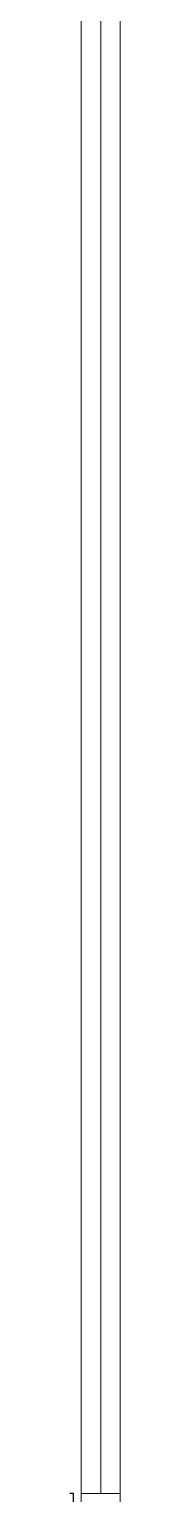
# Model space of a CAD drawing. Header units: feet. Extents: x 344914 to 345457, y 7396879 to 7397422.
# Drawn here: x 345266.56 to 345266.76, y 7397177.16 to 7397182.76 of the extents above; entities that cross this region are included whole.
import ezdxf

# ---------------------------------------------------------------- set-up
doc = ezdxf.new("R2010")
doc.units = ezdxf.units.FT
doc.header["$MEASUREMENT"] = 0
doc.layers.add('corremao', color=7, linetype='Continuous', lineweight=25)
doc.layers.add('janela', color=160, linetype='Continuous', lineweight=9)

msp = doc.modelspace()

# ---------------------------------------------------------------- linework, layer by layer
at = {"layer": 'corremao'}
for p, q in [((345266.5764, 7397177.1561), (345266.5622, 7397177.1564)), ((345266.5764, 7397177.1131), (345266.5764, 7397177.1561))]:
    msp.add_line(p, q, dxfattribs=at)
at = {"layer": 'janela'}
for p, q in [((345266.606, 7397177.1188), (345266.606, 7397194.7426)), ((345266.681, 7397194.7217), (345266.681, 7397177.1556)), ((345266.756, 7397177.1188), (345266.756, 7397194.7426)), ((345266.606, 7397177.1556), (345266.756, 7397177.1556))]:
    msp.add_line(p, q, dxfattribs=at)

doc.saveas('drawing.dxf')
